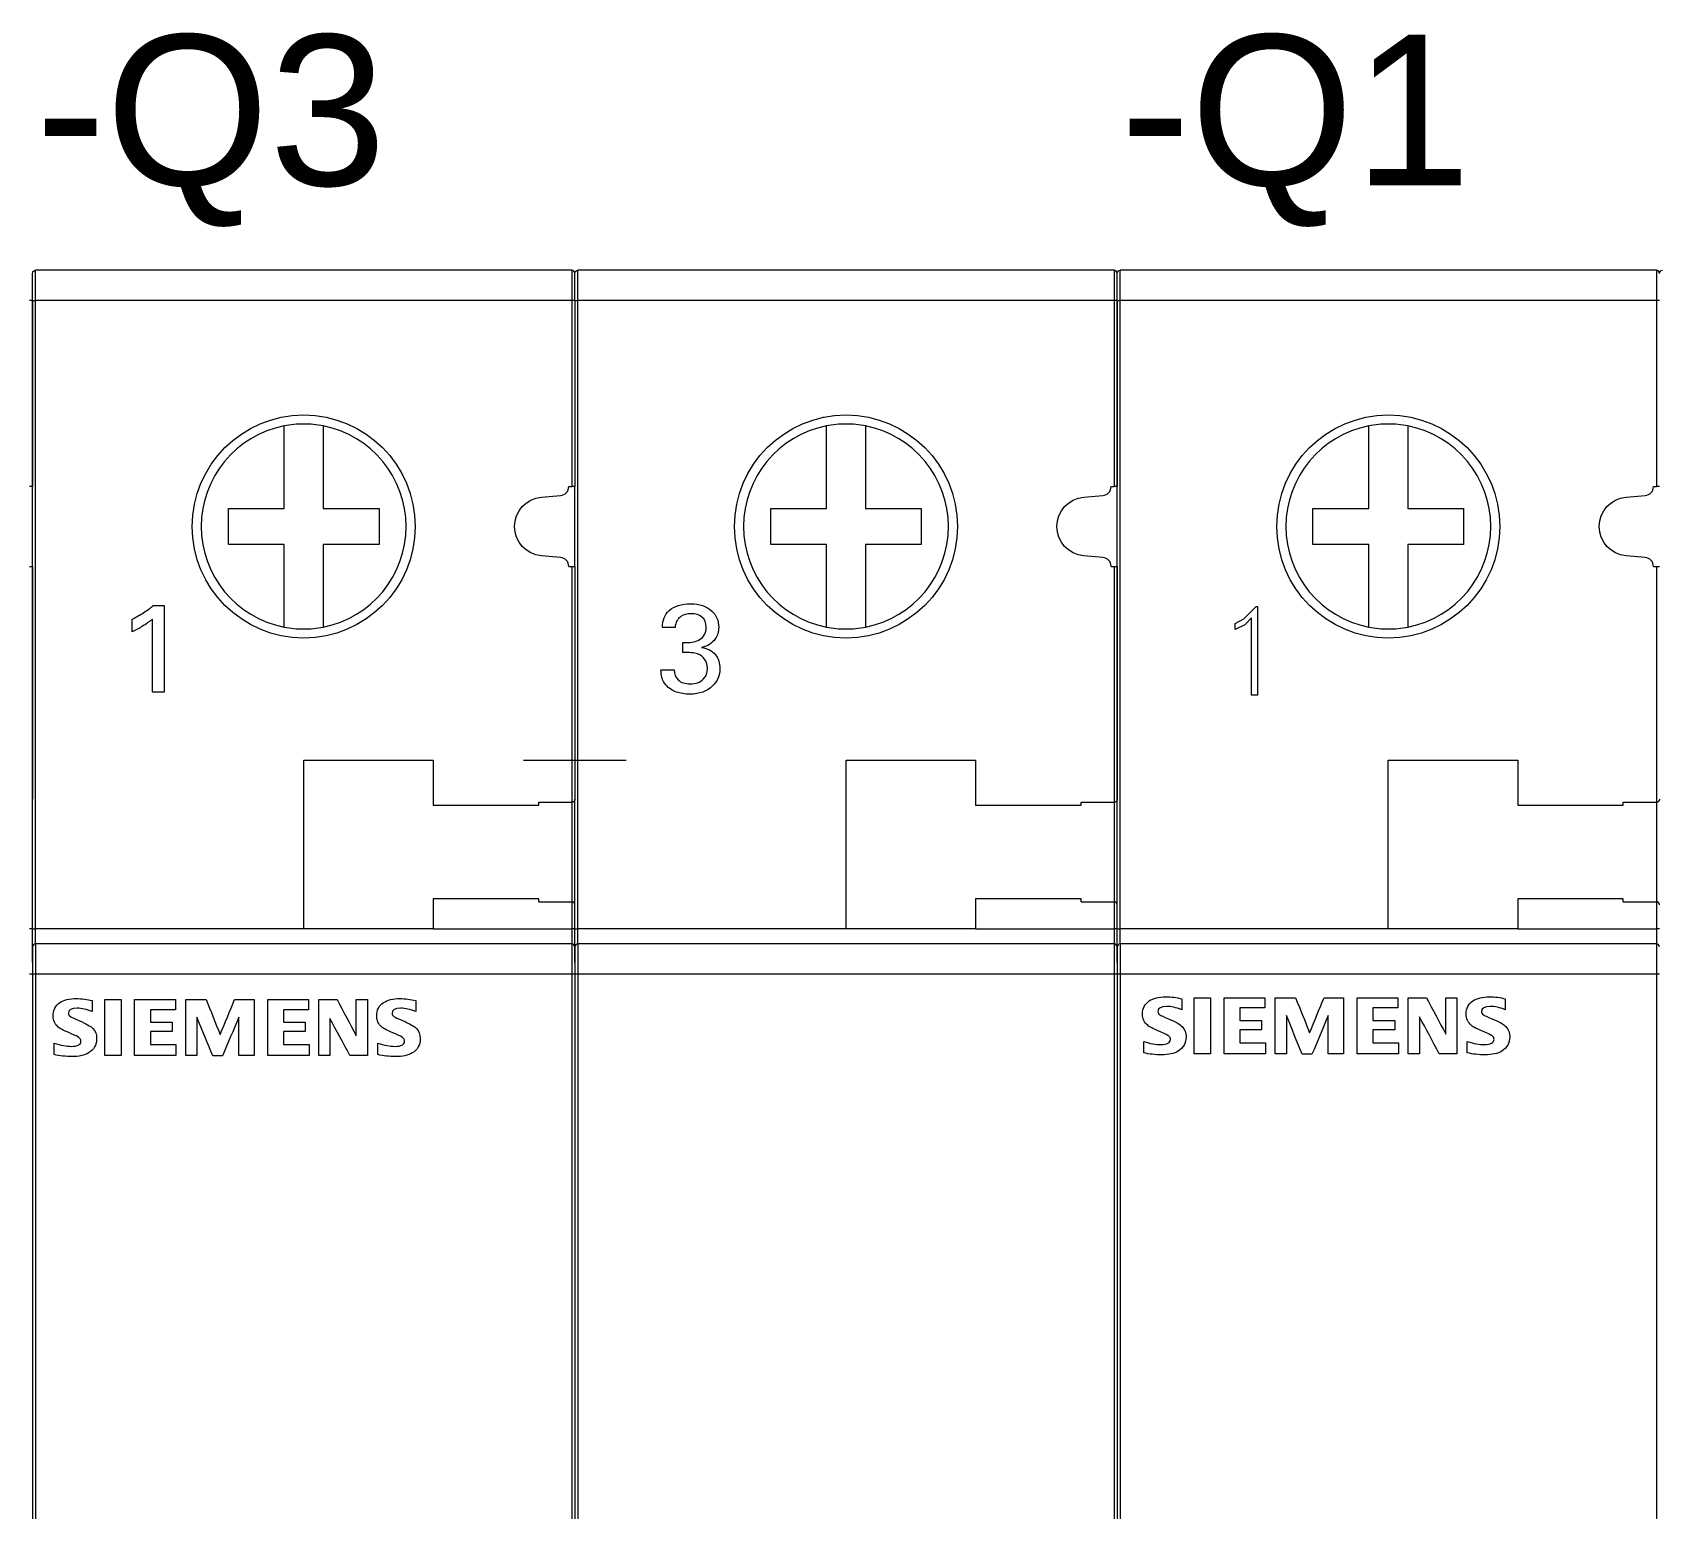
# Model space of a CAD drawing. Header units: millimetres. Extents: x -5035 to 14510, y -7775 to 12.
# Drawn here: x 1226.4 to 1280.4, y -2105.5 to -2056.6 of the extents above; entities that cross this region are included whole.
import ezdxf

# ---------------------------------------------------------------- set-up
doc = ezdxf.new("R2010")
doc.units = ezdxf.units.MM
doc.layers.add('eProC - L2', color=41, linetype='Continuous', lineweight=20)
doc.layers.add('Textos eProC', color=41, linetype='Continuous', lineweight=25)
doc.styles.get("Standard").update_dxf_attribs({"font": 'arial.ttf'})

msp = doc.modelspace()

# ---------------------------------------------------------------- linework, layer by layer
at = {"layer": 'eProC - L2'}
for p, q in [((1226.383, -2065.457), (1226.383, -2064.557)), ((1226.383, -2065.457), (1226.383, -2064.557)), ((1226.483, -2065.457), (1226.483, -2064.457)), ((1244.283, -2064.457), (1226.483, -2064.457)), ((1244.283, -2064.457), (1244.283, -2065.457)), ((1244.383, -2065.457), (1244.383, -2064.557)), ((1244.483, -2065.457), (1244.483, -2064.457)), ((1262.283, -2064.457), (1244.483, -2064.457)), ((1262.283, -2064.457), (1262.283, -2065.457)), ((1262.383, -2065.457), (1262.383, -2064.557)), ((1262.383, -2065.457), (1262.383, -2064.557)), ((1262.483, -2065.457), (1262.483, -2064.457)), ((1280.283, -2064.457), (1262.483, -2064.457)), ((1280.283, -2064.457), (1280.283, -2065.457)), ((1226.383, -2065.457), (1226.283, -2065.457)), ((1226.383, -2065.457), (1226.383, -2071.631)), ((1226.383, -2065.457), (1226.483, -2065.457)), ((1226.383, -2086.307), (1226.383, -2065.457)), ((1226.483, -2086.307), (1226.483, -2065.457)), ((1244.283, -2065.457), (1226.483, -2065.457)), ((1244.283, -2065.457), (1244.283, -2071.631)), ((1244.383, -2065.457), (1244.283, -2065.457)), ((1244.383, -2065.457), (1244.383, -2071.631)), ((1244.383, -2065.457), (1244.483, -2065.457)), ((1244.483, -2086.307), (1244.483, -2065.457)), ((1262.283, -2065.457), (1244.483, -2065.457)), ((1262.283, -2065.457), (1262.283, -2071.631)), ((1262.383, -2065.457), (1262.283, -2065.457)), ((1262.383, -2065.457), (1262.383, -2071.631)), ((1262.383, -2065.457), (1262.483, -2065.457)), ((1262.383, -2086.307), (1262.383, -2065.457)), ((1262.483, -2086.307), (1262.483, -2065.457)), ((1280.283, -2065.457), (1262.483, -2065.457)), ((1280.283, -2065.457), (1280.283, -2071.631)), ((1280.383, -2065.457), (1280.283, -2065.457)), ((1234.733, -2072.357), (1234.733, -2069.619)), ((1236.033, -2069.619), (1236.033, -2072.357)), ((1252.733, -2072.357), (1252.733, -2069.619)), ((1254.033, -2069.619), (1254.033, -2072.357)), ((1270.733, -2072.357), (1270.733, -2069.619)), ((1272.033, -2069.619), (1272.033, -2072.357)), ((1226.383, -2071.631), (1226.283, -2071.631)), ((1226.383, -2074.282), (1226.383, -2071.631)), ((1243.273, -2071.985), (1243.909, -2071.93)), ((1244.183, -2071.631), (1244.283, -2071.631)), ((1244.383, -2071.631), (1244.283, -2071.631)), ((1244.383, -2074.282), (1244.383, -2071.631)), ((1261.273, -2071.985), (1261.909, -2071.93)), ((1262.183, -2071.631), (1262.283, -2071.631)), ((1262.383, -2071.631), (1262.283, -2071.631)), ((1262.383, -2074.282), (1262.383, -2071.631)), ((1279.273, -2071.985), (1279.909, -2071.93)), ((1280.183, -2071.631), (1280.283, -2071.631)), ((1280.383, -2071.631), (1280.283, -2071.631)), ((1232.883, -2072.357), (1234.733, -2072.357)), ((1232.883, -2073.557), (1232.883, -2072.357)), ((1236.033, -2072.357), (1237.883, -2072.357)), ((1237.883, -2072.357), (1237.883, -2073.557)), ((1250.883, -2072.357), (1252.733, -2072.357)), ((1250.883, -2073.557), (1250.883, -2072.357)), ((1254.033, -2072.357), (1255.883, -2072.357)), ((1255.883, -2072.357), (1255.883, -2073.557)), ((1268.883, -2072.357), (1270.733, -2072.357)), ((1268.883, -2073.557), (1268.883, -2072.357)), ((1272.033, -2072.357), (1273.883, -2072.357)), ((1273.883, -2072.357), (1273.883, -2073.557)), ((1234.733, -2073.557), (1232.883, -2073.557)), ((1234.733, -2076.294), (1234.733, -2073.557)), ((1236.033, -2073.557), (1236.033, -2076.294)), ((1237.883, -2073.557), (1236.033, -2073.557)), ((1252.733, -2073.557), (1250.883, -2073.557)), ((1252.733, -2076.294), (1252.733, -2073.557)), ((1254.033, -2073.557), (1254.033, -2076.294)), ((1255.883, -2073.557), (1254.033, -2073.557)), ((1270.733, -2073.557), (1268.883, -2073.557)), ((1270.733, -2076.294), (1270.733, -2073.557)), ((1272.033, -2073.557), (1272.033, -2076.294)), ((1273.883, -2073.557), (1272.033, -2073.557)), ((1243.909, -2073.983), (1243.273, -2073.928)), ((1261.909, -2073.983), (1261.273, -2073.928)), ((1279.909, -2073.983), (1279.273, -2073.928)), ((1226.283, -2074.282), (1226.383, -2074.282)), ((1226.383, -2074.282), (1226.383, -2082.007)), ((1244.183, -2074.282), (1244.283, -2074.282)), ((1244.283, -2074.282), (1244.283, -2082.107)), ((1244.283, -2074.282), (1244.383, -2074.282)), ((1244.383, -2074.282), (1244.383, -2082.007)), ((1262.183, -2074.282), (1262.283, -2074.282)), ((1262.283, -2074.282), (1262.383, -2074.282)), ((1262.283, -2074.282), (1262.283, -2082.107)), ((1262.383, -2074.282), (1262.383, -2082.007)), ((1280.183, -2074.282), (1280.283, -2074.282)), ((1280.283, -2074.282), (1280.283, -2082.107)), ((1280.283, -2074.282), (1280.383, -2074.282)), ((1266.583, -2076.025), (1267, -2075.611)), ((1267, -2075.611), (1267.041, -2075.611)), ((1267.041, -2075.611), (1267.041, -2078.551)), ((1266.296, -2076.171), (1266.583, -2076.025)), ((1266.296, -2076.377), (1266.296, -2076.171)), ((1266.621, -2076.216), (1266.296, -2076.377)), ((1266.845, -2075.991), (1266.621, -2076.216)), ((1266.845, -2078.551), (1266.845, -2075.991)), ((1267.041, -2078.551), (1266.845, -2078.551)), ((1235.383, -2080.707), (1239.683, -2080.707)), ((1235.383, -2086.307), (1235.383, -2080.707)), ((1239.683, -2080.707), (1239.683, -2082.207)), ((1242.683, -2080.707), (1246.083, -2080.707)), ((1253.383, -2080.707), (1257.683, -2080.707)), ((1253.383, -2086.307), (1253.383, -2080.707)), ((1257.683, -2080.707), (1257.683, -2082.207)), ((1271.383, -2080.707), (1275.683, -2080.707)), ((1271.383, -2086.307), (1271.383, -2080.707)), ((1275.683, -2080.707), (1275.683, -2082.207)), ((1226.383, -2085.507), (1226.383, -2082.007)), ((1239.683, -2082.207), (1243.183, -2082.207)), ((1243.183, -2082.107), (1244.283, -2082.107)), ((1243.183, -2082.207), (1243.183, -2082.107)), ((1244.283, -2082.107), (1244.283, -2085.407)), ((1244.383, -2085.507), (1244.383, -2082.007)), ((1257.683, -2082.207), (1261.183, -2082.207)), ((1261.183, -2082.107), (1262.283, -2082.107)), ((1261.183, -2082.207), (1261.183, -2082.107)), ((1262.283, -2082.107), (1262.283, -2085.407)), ((1262.383, -2085.507), (1262.383, -2082.007)), ((1275.683, -2082.207), (1279.183, -2082.207)), ((1279.183, -2082.107), (1280.283, -2082.107)), ((1279.183, -2082.207), (1279.183, -2082.107)), ((1280.283, -2082.107), (1280.283, -2085.407)), ((1243.183, -2085.307), (1239.683, -2085.307)), ((1239.683, -2085.307), (1239.683, -2086.307)), ((1243.183, -2085.407), (1243.183, -2085.307)), ((1243.183, -2085.407), (1244.283, -2085.407)), ((1244.283, -2085.407), (1244.283, -2086.307)), ((1261.183, -2085.307), (1257.683, -2085.307)), ((1257.683, -2085.307), (1257.683, -2086.307)), ((1261.183, -2085.407), (1261.183, -2085.307)), ((1261.183, -2085.407), (1262.283, -2085.407)), ((1262.283, -2085.407), (1262.283, -2086.307)), ((1279.183, -2085.307), (1275.683, -2085.307)), ((1275.683, -2085.307), (1275.683, -2086.307)), ((1279.183, -2085.407), (1279.183, -2085.307)), ((1279.183, -2085.407), (1280.283, -2085.407)), ((1280.283, -2085.407), (1280.283, -2086.307)), ((1226.383, -2086.307), (1226.383, -2085.507)), ((1244.383, -2086.307), (1244.383, -2085.507)), ((1262.383, -2086.307), (1262.383, -2085.507)), ((1226.383, -2086.307), (1226.283, -2086.307)), ((1226.383, -2086.907), (1226.383, -2086.307)), ((1226.383, -2086.307), (1226.483, -2086.307)), ((1226.383, -2086.907), (1226.383, -2086.307)), ((1226.483, -2086.807), (1226.483, -2086.307)), ((1235.383, -2086.307), (1226.483, -2086.307)), ((1239.683, -2086.307), (1235.383, -2086.307)), ((1239.683, -2086.307), (1244.283, -2086.307)), ((1244.283, -2086.307), (1244.283, -2086.807)), ((1244.383, -2086.307), (1244.283, -2086.307)), ((1244.383, -2086.907), (1244.383, -2086.307)), ((1244.383, -2086.307), (1244.483, -2086.307)), ((1244.483, -2086.807), (1244.483, -2086.307)), ((1253.383, -2086.307), (1244.483, -2086.307)), ((1257.683, -2086.307), (1253.383, -2086.307)), ((1257.683, -2086.307), (1262.283, -2086.307)), ((1262.283, -2086.307), (1262.283, -2086.807)), ((1262.383, -2086.307), (1262.283, -2086.307)), ((1262.383, -2086.907), (1262.383, -2086.307)), ((1262.383, -2086.307), (1262.483, -2086.307)), ((1262.383, -2086.907), (1262.383, -2086.307)), ((1262.483, -2086.807), (1262.483, -2086.307)), ((1271.383, -2086.307), (1262.483, -2086.307)), ((1275.683, -2086.307), (1271.383, -2086.307)), ((1275.683, -2086.307), (1280.283, -2086.307)), ((1280.283, -2086.307), (1280.283, -2086.807)), ((1280.383, -2086.307), (1280.283, -2086.307)), ((1226.383, -2086.907), (1226.383, -2087.807)), ((1226.383, -2087.407), (1226.383, -2086.907)), ((1226.383, -2086.907), (1226.383, -2087.807)), ((1226.483, -2086.807), (1226.483, -2087.807)), ((1244.283, -2086.807), (1226.483, -2086.807)), ((1244.283, -2086.807), (1244.283, -2087.807)), ((1244.383, -2086.907), (1244.383, -2087.807)), ((1244.383, -2087.407), (1244.383, -2086.907)), ((1244.483, -2086.807), (1244.483, -2087.807)), ((1262.283, -2086.807), (1244.483, -2086.807)), ((1262.283, -2086.807), (1262.283, -2087.807)), ((1262.383, -2086.907), (1262.383, -2087.807)), ((1262.383, -2087.407), (1262.383, -2086.907)), ((1262.383, -2086.907), (1262.383, -2087.807)), ((1262.483, -2086.807), (1262.483, -2087.807)), ((1280.283, -2086.807), (1262.483, -2086.807)), ((1280.283, -2086.807), (1280.283, -2087.807)), ((1226.383, -2087.807), (1226.283, -2087.807)), ((1226.383, -2087.807), (1226.383, -2114.203)), ((1226.483, -2087.807), (1226.383, -2087.807)), ((1226.383, -2087.807), (1226.383, -2114.203)), ((1226.483, -2087.807), (1226.483, -2114.203)), ((1244.283, -2087.807), (1226.483, -2087.807)), ((1244.283, -2087.807), (1244.283, -2114.203)), ((1244.383, -2087.807), (1244.283, -2087.807)), ((1244.383, -2087.807), (1244.383, -2114.203)), ((1244.483, -2087.807), (1244.383, -2087.807)), ((1262.283, -2087.807), (1244.483, -2087.807)), ((1244.483, -2087.807), (1244.483, -2114.203)), ((1262.383, -2087.807), (1262.283, -2087.807)), ((1262.283, -2087.807), (1262.283, -2114.203)), ((1262.383, -2087.807), (1262.383, -2114.203)), ((1262.483, -2087.807), (1262.383, -2087.807)), ((1262.383, -2087.807), (1262.383, -2114.203)), ((1262.483, -2087.807), (1262.483, -2114.203)), ((1280.283, -2087.807), (1262.483, -2087.807)), ((1280.283, -2087.807), (1280.283, -2114.203)), ((1280.383, -2087.807), (1280.283, -2087.807))]:
    msp.add_line(p, q, dxfattribs=at)
at = {"layer": 'eProC - L2', "extrusion": (0, 0, -1)}
for centre, radius, start, end in [((-1226.483, -2064.557), 0.1, 360, 90), ((-1244.483, -2064.557), 0.1, 360, 90), ((-1262.483, -2064.557), 0.1, 360, 90), ((-1280.483, -2064.557), 0.1, 360, 90), ((-1235.383, -2072.957), 3.7, 270, 90), ((-1235.383, -2072.957), 3.7, 90, 270), ((-1253.383, -2072.957), 3.7, 270, 90), ((-1253.383, -2072.957), 3.7, 90, 270), ((-1271.383, -2072.957), 3.7, 270, 90), ((-1271.383, -2072.957), 3.7, 90, 270), ((-1243.358, -2072.957), 0.975, 275, 85), ((-1261.358, -2072.957), 0.975, 275, 85), ((-1279.358, -2072.957), 0.975, 275, 85)]:
    msp.add_arc(centre, radius, start, end, dxfattribs=at)
at = {"layer": 'eProC - L2'}
for centre, radius, start, end in [((1244.283, -2064.557), 0.1, 360, 90), ((1262.283, -2064.557), 0.1, 360, 90), ((1280.283, -2064.557), 0.1, 360, 90), ((1235.383, -2072.957), 3.4, 101.0215, 258.9785), ((1235.383, -2072.957), 3.4, 90, 101.0215), ((1235.383, -2072.957), 3.4, 78.9785, 90), ((1235.383, -2072.957), 3.4, 281.0215, 78.9785), ((1253.383, -2072.957), 3.4, 101.0215, 258.9785), ((1253.383, -2072.957), 3.4, 90, 101.0215), ((1253.383, -2072.957), 3.4, 78.9785, 90), ((1253.383, -2072.957), 3.4, 281.0215, 78.9785), ((1271.383, -2072.957), 3.4, 101.0215, 258.9785), ((1271.383, -2072.957), 3.4, 90, 101.0215), ((1271.383, -2072.957), 3.4, 78.9785, 90), ((1271.383, -2072.957), 3.4, 281.0215, 78.9785), ((1243.883, -2071.631), 0.3, 275, 0), ((1261.883, -2071.631), 0.3, 275, 0), ((1279.883, -2071.631), 0.3, 275, 0), ((1243.883, -2074.282), 0.3, 0, 85), ((1261.883, -2074.282), 0.3, 0, 85), ((1279.883, -2074.282), 0.3, 0, 85), ((1235.383, -2072.957), 3.4, 258.9785, 270), ((1235.383, -2072.957), 3.4, 270, 281.0215), ((1253.383, -2072.957), 3.4, 258.9785, 270), ((1253.383, -2072.957), 3.4, 270, 281.0215), ((1271.383, -2072.957), 3.4, 258.9785, 270), ((1271.383, -2072.957), 3.4, 270, 281.0215), ((1226.483, -2086.907), 0.1, 90, 180), ((1244.283, -2086.907), 0.1, 0, 90), ((1244.483, -2086.907), 0.1, 90, 180), ((1262.283, -2086.907), 0.1, 0, 90), ((1262.483, -2086.907), 0.1, 90, 180), ((1280.283, -2086.907), 0.1, 0, 90)]:
    msp.add_arc(centre, radius, start, end, dxfattribs=at)
for points, knots in [([(1229.691, -2076.034), (1229.824, -2075.965), (1229.953, -2075.89), (1230.202, -2075.729), (1230.306, -2075.654), (1230.389, -2075.581)], [0, 0, 0, 0, 0.501776, 0.501776, 1, 1, 1, 1]), ([(1247.288, -2076.304), (1247.288, -2076.064), (1247.364, -2075.877), (1247.688, -2075.593), (1247.923, -2075.519), (1248.515, -2075.519), (1248.75, -2075.598), (1249.079, -2075.9), (1249.158, -2076.08), (1249.158, -2076.443), (1249.119, -2076.573), (1249.042, -2076.687)], [0, 0, 0, 0, 0.200556, 0.200556, 0.426813, 0.426813, 0.652489, 0.652489, 0.859393, 0.859393, 1, 1, 1, 1]), ([(1230.36, -2076.034), (1230.274, -2076.106), (1230.166, -2076.182), (1229.923, -2076.333), (1229.808, -2076.395), (1229.691, -2076.449)], [0, 0, 0, 0, 0.53539, 0.53539, 1, 1, 1, 1]), ([(1247.97, -2076.803), (1247.99, -2076.806), (1248.008, -2076.807), (1248.044, -2076.807), (1248.064, -2076.807), (1248.263, -2076.807), (1248.407, -2076.775), (1248.668, -2076.625), (1248.743, -2076.49), (1248.743, -2076.149), (1248.696, -2076.035), (1248.51, -2075.888), (1248.387, -2075.851), (1248.101, -2075.851), (1247.992, -2075.882), (1247.79, -2076.021), (1247.725, -2076.141), (1247.708, -2076.304)], [0, 0, 0, 0, 0.018503, 0.018503, 0.036236, 0.036236, 0.178706, 0.178706, 0.370379, 0.370379, 0.530631, 0.530631, 0.691523, 0.691523, 0.826388, 0.826388, 1, 1, 1, 1]), ([(1248.585, -2076.974), (1248.789, -2077.001), (1248.943, -2077.079), (1249.148, -2077.337), (1249.199, -2077.491), (1249.199, -2077.893), (1249.118, -2078.084), (1248.768, -2078.427), (1248.518, -2078.519), (1248.036, -2078.519), (1247.886, -2078.495), (1247.617, -2078.401), (1247.504, -2078.325), (1247.413, -2078.22)], [0, 0, 0, 0, 0.164245, 0.164245, 0.328491, 0.328491, 0.530159, 0.530159, 0.759282, 0.759282, 0.879641, 0.879641, 1, 1, 1, 1]), ([(1247.683, -2077.709), (1247.683, -2077.85), (1247.728, -2077.964), (1247.908, -2078.136), (1248.039, -2078.178), (1248.399, -2078.178), (1248.544, -2078.126), (1248.739, -2077.927), (1248.784, -2077.808), (1248.784, -2077.526), (1248.741, -2077.41), (1248.655, -2077.318)], [0, 0, 0, 0, 0.196643, 0.196643, 0.394157, 0.394157, 0.611861, 0.611861, 0.806454, 0.806454, 1, 1, 1, 1]), ([(1248.368, -2077.16), (1248.291, -2077.146), (1248.208, -2077.14), (1248.07, -2077.14), (1248.02, -2077.14), (1247.97, -2077.14)], [0, 0, 0, 0, 0.638532, 0.638532, 1, 1, 1, 1]), ([(1227.943, -2089.928), (1227.907, -2089.894), (1227.822, -2089.85), (1227.456, -2089.701), (1227.305, -2089.624), (1227.121, -2089.47), (1227.065, -2089.345), (1227.065, -2089), (1227.139, -2088.854), (1227.423, -2088.664), (1227.604, -2088.619), (1228.017, -2088.619), (1228.194, -2088.642), (1228.365, -2088.688)], [0, 0, 0, 0, 0.068404, 0.068404, 0.185944, 0.185944, 0.377732, 0.377732, 0.616087, 0.616087, 0.829524, 0.829524, 1, 1, 1, 1]), ([(1238.683, -2089.928), (1238.646, -2089.894), (1238.562, -2089.85), (1238.196, -2089.698), (1238.044, -2089.624), (1237.863, -2089.469), (1237.805, -2089.345), (1237.805, -2089), (1237.88, -2088.854), (1238.164, -2088.664), (1238.346, -2088.619), (1238.758, -2088.619), (1238.935, -2088.642), (1239.105, -2088.688)], [0, 0, 0, 0, 0.0657, 0.0657, 0.181232, 0.181232, 0.373583, 0.373583, 0.612639, 0.612639, 0.827788, 0.827788, 1, 1, 1, 1]), ([(1264.104, -2089.869), (1264.068, -2089.836), (1263.983, -2089.792), (1263.617, -2089.642), (1263.466, -2089.566), (1263.282, -2089.412), (1263.226, -2089.287), (1263.226, -2088.941), (1263.301, -2088.796), (1263.584, -2088.605), (1263.766, -2088.56), (1264.178, -2088.56), (1264.355, -2088.583), (1264.526, -2088.629)], [0, 0, 0, 0, 0.068404, 0.068404, 0.185944, 0.185944, 0.377732, 0.377732, 0.616087, 0.616087, 0.829524, 0.829524, 1, 1, 1, 1]), ([(1274.844, -2089.869), (1274.808, -2089.836), (1274.723, -2089.792), (1274.357, -2089.64), (1274.205, -2089.565), (1274.024, -2089.411), (1273.967, -2089.287), (1273.967, -2088.941), (1274.041, -2088.796), (1274.325, -2088.605), (1274.507, -2088.56), (1274.919, -2088.56), (1275.096, -2088.583), (1275.267, -2088.629)], [0, 0, 0, 0, 0.0657, 0.0657, 0.181232, 0.181232, 0.373583, 0.373583, 0.612639, 0.612639, 0.827788, 0.827788, 1, 1, 1, 1]), ([(1228.365, -2089.047), (1228.177, -2088.975), (1228.01, -2088.94), (1227.671, -2088.94), (1227.573, -2088.995), (1227.573, -2089.15), (1227.595, -2089.185), (1227.673, -2089.236), (1227.768, -2089.281), (1228.156, -2089.447), (1228.309, -2089.535), (1228.468, -2089.694), (1228.51, -2089.806), (1228.51, -2090.16), (1228.422, -2090.319), (1228.107, -2090.503), (1227.924, -2090.545), (1227.482, -2090.545), (1227.284, -2090.522), (1227.103, -2090.477)], [0, 0, 0, 0, 0.132138, 0.132138, 0.309517, 0.309517, 0.37937, 0.37937, 0.436555, 0.436555, 0.523112, 0.523112, 0.622279, 0.622279, 0.773641, 0.773641, 0.890975, 0.890975, 1, 1, 1, 1]), ([(1239.105, -2089.047), (1238.92, -2088.975), (1238.753, -2088.94), (1238.411, -2088.94), (1238.314, -2088.995), (1238.314, -2089.15), (1238.335, -2089.186), (1238.413, -2089.237), (1238.508, -2089.281), (1238.896, -2089.447), (1239.049, -2089.535), (1239.209, -2089.694), (1239.251, -2089.806), (1239.251, -2090.16), (1239.162, -2090.319), (1238.848, -2090.504), (1238.665, -2090.545), (1238.223, -2090.545), (1238.025, -2090.522), (1237.843, -2090.477)], [0, 0, 0, 0, 0.128574, 0.128574, 0.298859, 0.298859, 0.366671, 0.366671, 0.424825, 0.424825, 0.512848, 0.512848, 0.613697, 0.613697, 0.767623, 0.767623, 0.888076, 0.888076, 1, 1, 1, 1]), ([(1264.526, -2088.989), (1264.338, -2088.917), (1264.172, -2088.881), (1263.832, -2088.881), (1263.735, -2088.937), (1263.735, -2089.091), (1263.756, -2089.127), (1263.834, -2089.178), (1263.929, -2089.222), (1264.317, -2089.389), (1264.47, -2089.476), (1264.629, -2089.636), (1264.671, -2089.748), (1264.671, -2090.101), (1264.583, -2090.261), (1264.268, -2090.445), (1264.085, -2090.486), (1263.643, -2090.486), (1263.446, -2090.464), (1263.264, -2090.419)], [0, 0, 0, 0, 0.132138, 0.132138, 0.309517, 0.309517, 0.37937, 0.37937, 0.436555, 0.436555, 0.523112, 0.523112, 0.622279, 0.622279, 0.773641, 0.773641, 0.890975, 0.890975, 1, 1, 1, 1]), ([(1275.267, -2088.989), (1275.081, -2088.917), (1274.914, -2088.881), (1274.573, -2088.881), (1274.475, -2088.937), (1274.475, -2089.092), (1274.496, -2089.128), (1274.574, -2089.178), (1274.669, -2089.222), (1275.057, -2089.389), (1275.211, -2089.476), (1275.37, -2089.636), (1275.412, -2089.748), (1275.412, -2090.101), (1275.324, -2090.261), (1275.009, -2090.446), (1274.826, -2090.486), (1274.384, -2090.486), (1274.186, -2090.464), (1274.004, -2090.419)], [0, 0, 0, 0, 0.128574, 0.128574, 0.298859, 0.298859, 0.366671, 0.366671, 0.424825, 0.424825, 0.512848, 0.512848, 0.613697, 0.613697, 0.767623, 0.767623, 0.888076, 0.888076, 1, 1, 1, 1]), ([(1227.103, -2090.102), (1227.318, -2090.171), (1227.506, -2090.205), (1227.882, -2090.205), (1227.99, -2090.148), (1227.99, -2089.99), (1227.974, -2089.956), (1227.943, -2089.928)], [0, 0, 0, 0, 0.350456, 0.350456, 0.827465, 0.827465, 1, 1, 1, 1]), ([(1237.843, -2090.102), (1238.06, -2090.171), (1238.247, -2090.205), (1238.622, -2090.205), (1238.73, -2090.148), (1238.73, -2089.99), (1238.715, -2089.956), (1238.683, -2089.928)], [0, 0, 0, 0, 0.349047, 0.349047, 0.827091, 0.827091, 1, 1, 1, 1]), ([(1263.264, -2090.043), (1263.479, -2090.112), (1263.667, -2090.147), (1264.043, -2090.147), (1264.151, -2090.089), (1264.151, -2089.932), (1264.135, -2089.897), (1264.104, -2089.869)], [0, 0, 0, 0, 0.350456, 0.350456, 0.827465, 0.827465, 1, 1, 1, 1]), ([(1274.004, -2090.043), (1274.221, -2090.112), (1274.408, -2090.147), (1274.783, -2090.147), (1274.892, -2090.089), (1274.892, -2089.932), (1274.876, -2089.897), (1274.844, -2089.869)], [0, 0, 0, 0, 0.349047, 0.349047, 0.827091, 0.827091, 1, 1, 1, 1])]:
    msp.add_open_spline(points, degree=3, knots=knots, dxfattribs=at)
for points in [[(1230.389, -2075.581), (1230.509, -2075.581), (1230.63, -2075.581), (1230.75, -2075.581)], [(1230.75, -2075.581), (1230.75, -2076.54), (1230.75, -2077.498), (1230.75, -2078.457)], [(1229.691, -2076.449), (1229.691, -2076.311), (1229.691, -2076.172), (1229.691, -2076.034)], [(1230.36, -2078.457), (1230.36, -2077.649), (1230.36, -2076.842), (1230.36, -2076.034)], [(1247.708, -2076.304), (1247.568, -2076.304), (1247.428, -2076.304), (1247.288, -2076.304)], [(1247.97, -2077.14), (1247.97, -2077.027), (1247.97, -2076.915), (1247.97, -2076.803)], [(1249.042, -2076.687), (1248.942, -2076.831), (1248.79, -2076.926), (1248.585, -2076.974)], [(1248.655, -2077.318), (1248.581, -2077.238), (1248.485, -2077.185), (1248.368, -2077.16)], [(1247.242, -2077.709), (1247.389, -2077.709), (1247.536, -2077.709), (1247.683, -2077.709)], [(1247.274, -2077.97), (1247.253, -2077.884), (1247.242, -2077.798), (1247.242, -2077.709)], [(1230.75, -2078.457), (1230.62, -2078.457), (1230.49, -2078.457), (1230.36, -2078.457)], [(1247.413, -2078.22), (1247.341, -2078.139), (1247.294, -2078.056), (1247.274, -2077.97)], [(1244.383, -2082.007), (1244.383, -2082.01), (1244.382, -2082.016), (1244.381, -2082.027), (1244.378, -2082.037), (1244.375, -2082.047), (1244.37, -2082.057), (1244.363, -2082.066), (1244.356, -2082.075), (1244.347, -2082.083), (1244.337, -2082.091), (1244.326, -2082.097), (1244.313, -2082.102), (1244.299, -2082.106), (1244.288, -2082.107), (1244.283, -2082.107)], [(1262.383, -2082.007), (1262.383, -2082.01), (1262.382, -2082.016), (1262.381, -2082.027), (1262.378, -2082.037), (1262.375, -2082.047), (1262.37, -2082.057), (1262.363, -2082.066), (1262.356, -2082.075), (1262.347, -2082.083), (1262.337, -2082.091), (1262.326, -2082.097), (1262.313, -2082.102), (1262.299, -2082.106), (1262.288, -2082.107), (1262.283, -2082.107)], [(1280.383, -2082.007), (1280.383, -2082.01), (1280.382, -2082.016), (1280.381, -2082.027), (1280.378, -2082.037), (1280.375, -2082.047), (1280.37, -2082.057), (1280.363, -2082.066), (1280.356, -2082.075), (1280.347, -2082.083), (1280.337, -2082.091), (1280.326, -2082.097), (1280.313, -2082.102), (1280.299, -2082.106), (1280.288, -2082.107), (1280.283, -2082.107)], [(1244.383, -2085.507), (1244.383, -2085.503), (1244.382, -2085.497), (1244.381, -2085.486), (1244.378, -2085.476), (1244.375, -2085.466), (1244.37, -2085.456), (1244.363, -2085.447), (1244.356, -2085.438), (1244.347, -2085.43), (1244.337, -2085.422), (1244.326, -2085.416), (1244.313, -2085.411), (1244.299, -2085.407), (1244.288, -2085.407), (1244.283, -2085.407)], [(1262.383, -2085.507), (1262.383, -2085.503), (1262.382, -2085.497), (1262.381, -2085.486), (1262.378, -2085.476), (1262.375, -2085.466), (1262.37, -2085.456), (1262.363, -2085.447), (1262.356, -2085.438), (1262.347, -2085.43), (1262.337, -2085.422), (1262.326, -2085.416), (1262.313, -2085.411), (1262.299, -2085.407), (1262.288, -2085.407), (1262.283, -2085.407)], [(1280.383, -2085.507), (1280.383, -2085.503), (1280.382, -2085.497), (1280.381, -2085.486), (1280.378, -2085.476), (1280.375, -2085.466), (1280.37, -2085.456), (1280.363, -2085.447), (1280.356, -2085.438), (1280.347, -2085.43), (1280.337, -2085.422), (1280.326, -2085.416), (1280.313, -2085.411), (1280.299, -2085.407), (1280.288, -2085.407), (1280.283, -2085.407)], [(1228.365, -2088.688), (1228.365, -2088.808), (1228.365, -2088.927), (1228.365, -2089.047)], [(1228.782, -2090.507), (1228.782, -2089.888), (1228.782, -2089.269), (1228.782, -2088.65)], [(1228.782, -2088.65), (1228.961, -2088.65), (1229.141, -2088.65), (1229.32, -2088.65)], [(1229.32, -2088.65), (1229.32, -2089.269), (1229.32, -2089.888), (1229.32, -2090.507)], [(1229.772, -2088.65), (1230.223, -2088.65), (1230.673, -2088.65), (1231.124, -2088.65)], [(1229.772, -2090.507), (1229.772, -2089.888), (1229.772, -2089.269), (1229.772, -2088.65)], [(1231.124, -2088.65), (1231.124, -2088.763), (1231.124, -2088.876), (1231.124, -2088.99)], [(1231.466, -2088.65), (1231.692, -2088.65), (1231.918, -2088.65), (1232.144, -2088.65)], [(1231.466, -2090.507), (1231.466, -2089.888), (1231.466, -2089.269), (1231.466, -2088.65)], [(1232.144, -2088.65), (1232.299, -2089.038), (1232.454, -2089.427), (1232.609, -2089.815)], [(1232.609, -2089.815), (1232.769, -2089.427), (1232.93, -2089.038), (1233.091, -2088.65)], [(1233.091, -2088.65), (1233.306, -2088.65), (1233.522, -2088.65), (1233.737, -2088.65)], [(1233.737, -2088.65), (1233.737, -2089.269), (1233.737, -2089.888), (1233.737, -2090.507)], [(1234.192, -2088.65), (1234.642, -2088.65), (1235.092, -2088.65), (1235.542, -2088.65)], [(1234.192, -2090.507), (1234.192, -2089.888), (1234.192, -2089.269), (1234.192, -2088.65)], [(1235.542, -2088.65), (1235.542, -2088.763), (1235.542, -2088.876), (1235.542, -2088.99)], [(1235.882, -2088.65), (1236.084, -2088.65), (1236.287, -2088.65), (1236.49, -2088.65)], [(1235.882, -2090.507), (1235.882, -2089.888), (1235.882, -2089.269), (1235.882, -2088.65)], [(1236.49, -2088.65), (1236.703, -2089.052), (1236.916, -2089.455), (1237.129, -2089.857)], [(1237.129, -2088.65), (1237.253, -2088.65), (1237.377, -2088.65), (1237.501, -2088.65)], [(1237.129, -2089.857), (1237.129, -2089.455), (1237.129, -2089.052), (1237.129, -2088.65)], [(1237.501, -2088.65), (1237.501, -2089.269), (1237.501, -2089.888), (1237.501, -2090.507)], [(1239.105, -2088.688), (1239.105, -2088.808), (1239.105, -2088.927), (1239.105, -2089.047)], [(1264.526, -2088.629), (1264.526, -2088.749), (1264.526, -2088.869), (1264.526, -2088.989)], [(1264.943, -2090.448), (1264.943, -2089.829), (1264.943, -2089.211), (1264.943, -2088.592)], [(1264.943, -2088.592), (1265.122, -2088.592), (1265.302, -2088.592), (1265.481, -2088.592)], [(1265.481, -2088.592), (1265.481, -2089.211), (1265.481, -2089.829), (1265.481, -2090.448)], [(1265.934, -2088.592), (1266.384, -2088.592), (1266.834, -2088.592), (1267.285, -2088.592)], [(1265.934, -2090.448), (1265.934, -2089.829), (1265.934, -2089.211), (1265.934, -2088.592)], [(1267.285, -2088.592), (1267.285, -2088.705), (1267.285, -2088.818), (1267.285, -2088.931)], [(1267.627, -2088.592), (1267.853, -2088.592), (1268.079, -2088.592), (1268.305, -2088.592)], [(1267.627, -2090.448), (1267.627, -2089.829), (1267.627, -2089.211), (1267.627, -2088.592)], [(1268.305, -2088.592), (1268.46, -2088.98), (1268.615, -2089.368), (1268.77, -2089.756)], [(1268.77, -2089.756), (1268.93, -2089.368), (1269.091, -2088.98), (1269.252, -2088.592)], [(1269.252, -2088.592), (1269.467, -2088.592), (1269.683, -2088.592), (1269.898, -2088.592)], [(1269.898, -2088.592), (1269.898, -2089.211), (1269.898, -2089.829), (1269.898, -2090.448)], [(1270.353, -2088.592), (1270.803, -2088.592), (1271.253, -2088.592), (1271.703, -2088.592)], [(1270.353, -2090.448), (1270.353, -2089.829), (1270.353, -2089.211), (1270.353, -2088.592)], [(1271.703, -2088.592), (1271.703, -2088.705), (1271.703, -2088.818), (1271.703, -2088.931)], [(1272.043, -2088.592), (1272.245, -2088.592), (1272.448, -2088.592), (1272.651, -2088.592)], [(1272.043, -2090.448), (1272.043, -2089.829), (1272.043, -2089.211), (1272.043, -2088.592)], [(1272.651, -2088.592), (1272.864, -2088.994), (1273.077, -2089.396), (1273.29, -2089.798)], [(1273.29, -2088.592), (1273.414, -2088.592), (1273.538, -2088.592), (1273.662, -2088.592)], [(1273.29, -2089.798), (1273.29, -2089.396), (1273.29, -2088.994), (1273.29, -2088.592)], [(1273.662, -2088.592), (1273.662, -2089.211), (1273.662, -2089.829), (1273.662, -2090.448)], [(1275.267, -2088.629), (1275.267, -2088.749), (1275.267, -2088.869), (1275.267, -2088.989)], [(1230.293, -2088.99), (1230.293, -2089.128), (1230.293, -2089.267), (1230.293, -2089.406)], [(1231.124, -2088.99), (1230.847, -2088.99), (1230.57, -2088.99), (1230.293, -2088.99)], [(1231.839, -2089.238), (1231.839, -2089.661), (1231.839, -2090.084), (1231.839, -2090.507)], [(1232.365, -2090.525), (1232.19, -2090.096), (1232.014, -2089.667), (1231.839, -2089.238)], [(1233.228, -2089.238), (1233.048, -2089.667), (1232.869, -2090.096), (1232.689, -2090.525)], [(1233.228, -2090.507), (1233.228, -2090.084), (1233.228, -2089.661), (1233.228, -2089.238)], [(1234.711, -2088.99), (1234.711, -2089.128), (1234.711, -2089.267), (1234.711, -2089.406)], [(1235.542, -2088.99), (1235.265, -2088.99), (1234.988, -2088.99), (1234.711, -2088.99)], [(1266.454, -2088.931), (1266.454, -2089.07), (1266.454, -2089.209), (1266.454, -2089.347)], [(1267.285, -2088.931), (1267.008, -2088.931), (1266.731, -2088.931), (1266.454, -2088.931)], [(1268, -2089.18), (1268, -2089.603), (1268, -2090.026), (1268, -2090.448)], [(1268.526, -2090.467), (1268.351, -2090.038), (1268.176, -2089.609), (1268, -2089.18)], [(1269.389, -2089.18), (1269.21, -2089.609), (1269.03, -2090.038), (1268.85, -2090.467)], [(1269.389, -2090.448), (1269.389, -2090.026), (1269.389, -2089.603), (1269.389, -2089.18)], [(1270.872, -2088.931), (1270.872, -2089.07), (1270.872, -2089.209), (1270.872, -2089.347)], [(1271.703, -2088.931), (1271.426, -2088.931), (1271.149, -2088.931), (1270.872, -2088.931)], [(1272.415, -2089.223), (1272.415, -2089.632), (1272.415, -2090.04), (1272.415, -2090.448)], [(1273.075, -2090.448), (1272.855, -2090.04), (1272.635, -2089.632), (1272.415, -2089.223)], [(1230.293, -2089.406), (1230.534, -2089.406), (1230.775, -2089.406), (1231.017, -2089.406)], [(1230.293, -2089.713), (1230.293, -2089.858), (1230.293, -2090.004), (1230.293, -2090.149)], [(1231.017, -2089.713), (1230.775, -2089.713), (1230.534, -2089.713), (1230.293, -2089.713)], [(1231.017, -2089.406), (1231.017, -2089.508), (1231.017, -2089.61), (1231.017, -2089.713)], [(1234.711, -2089.406), (1234.952, -2089.406), (1235.193, -2089.406), (1235.434, -2089.406)], [(1235.434, -2089.713), (1235.193, -2089.713), (1234.952, -2089.713), (1234.711, -2089.713)], [(1234.711, -2089.713), (1234.711, -2089.858), (1234.711, -2090.004), (1234.711, -2090.149)], [(1235.434, -2089.406), (1235.434, -2089.508), (1235.434, -2089.61), (1235.434, -2089.713)], [(1236.254, -2089.282), (1236.254, -2089.69), (1236.254, -2090.099), (1236.254, -2090.507)], [(1236.914, -2090.507), (1236.694, -2090.099), (1236.474, -2089.69), (1236.254, -2089.282)], [(1266.454, -2089.347), (1266.695, -2089.347), (1266.936, -2089.347), (1267.178, -2089.347)], [(1266.454, -2089.654), (1266.454, -2089.8), (1266.454, -2089.945), (1266.454, -2090.091)], [(1267.178, -2089.654), (1266.936, -2089.654), (1266.695, -2089.654), (1266.454, -2089.654)], [(1267.178, -2089.347), (1267.178, -2089.45), (1267.178, -2089.552), (1267.178, -2089.654)], [(1270.872, -2089.347), (1271.113, -2089.347), (1271.354, -2089.347), (1271.595, -2089.347)], [(1271.595, -2089.654), (1271.354, -2089.654), (1271.113, -2089.654), (1270.872, -2089.654)], [(1270.872, -2089.654), (1270.872, -2089.8), (1270.872, -2089.945), (1270.872, -2090.091)], [(1271.595, -2089.347), (1271.595, -2089.45), (1271.595, -2089.552), (1271.595, -2089.654)], [(1227.103, -2090.477), (1227.103, -2090.352), (1227.103, -2090.227), (1227.103, -2090.102)], [(1230.293, -2090.149), (1230.576, -2090.149), (1230.859, -2090.149), (1231.142, -2090.149)], [(1231.142, -2090.149), (1231.142, -2090.268), (1231.142, -2090.388), (1231.142, -2090.507)], [(1234.711, -2090.149), (1234.994, -2090.149), (1235.278, -2090.149), (1235.562, -2090.149)], [(1235.562, -2090.149), (1235.562, -2090.268), (1235.562, -2090.388), (1235.562, -2090.507)], [(1237.843, -2090.477), (1237.843, -2090.352), (1237.843, -2090.227), (1237.843, -2090.102)], [(1263.264, -2090.419), (1263.264, -2090.293), (1263.264, -2090.168), (1263.264, -2090.043)], [(1266.454, -2090.091), (1266.737, -2090.091), (1267.02, -2090.091), (1267.303, -2090.091)], [(1267.303, -2090.091), (1267.303, -2090.21), (1267.303, -2090.329), (1267.303, -2090.448)], [(1270.872, -2090.091), (1271.156, -2090.091), (1271.439, -2090.091), (1271.723, -2090.091)], [(1271.723, -2090.091), (1271.723, -2090.21), (1271.723, -2090.329), (1271.723, -2090.448)], [(1274.004, -2090.419), (1274.004, -2090.293), (1274.004, -2090.168), (1274.004, -2090.043)], [(1229.32, -2090.507), (1229.141, -2090.507), (1228.961, -2090.507), (1228.782, -2090.507)], [(1231.142, -2090.507), (1230.685, -2090.507), (1230.229, -2090.507), (1229.772, -2090.507)], [(1231.839, -2090.507), (1231.715, -2090.507), (1231.59, -2090.507), (1231.466, -2090.507)], [(1232.689, -2090.525), (1232.581, -2090.525), (1232.473, -2090.525), (1232.365, -2090.525)], [(1233.737, -2090.507), (1233.568, -2090.507), (1233.398, -2090.507), (1233.228, -2090.507)], [(1235.562, -2090.507), (1235.105, -2090.507), (1234.648, -2090.507), (1234.192, -2090.507)], [(1236.254, -2090.507), (1236.13, -2090.507), (1236.006, -2090.507), (1235.882, -2090.507)], [(1237.501, -2090.507), (1237.306, -2090.507), (1237.11, -2090.507), (1236.914, -2090.507)], [(1265.481, -2090.448), (1265.302, -2090.448), (1265.122, -2090.448), (1264.943, -2090.448)], [(1267.303, -2090.448), (1266.847, -2090.448), (1266.39, -2090.448), (1265.934, -2090.448)], [(1268, -2090.448), (1267.876, -2090.448), (1267.751, -2090.448), (1267.627, -2090.448)], [(1268.85, -2090.467), (1268.742, -2090.467), (1268.634, -2090.467), (1268.526, -2090.467)], [(1269.898, -2090.448), (1269.729, -2090.448), (1269.559, -2090.448), (1269.389, -2090.448)], [(1271.723, -2090.448), (1271.266, -2090.448), (1270.81, -2090.448), (1270.353, -2090.448)], [(1272.415, -2090.448), (1272.291, -2090.448), (1272.167, -2090.448), (1272.043, -2090.448)], [(1273.662, -2090.448), (1273.467, -2090.448), (1273.271, -2090.448), (1273.075, -2090.448)]]:
    msp.add_open_spline(points, degree=3, dxfattribs=at)

# ---------------------------------------------------------------- texts
at = {"layer": 'Textos eProC', "char_height": 5, "attachment_point": 7}
for s, insert in [('-Q3', (1226.483, -2063.015)), ('-Q1', (1262.483, -2063.015))]:
    msp.add_mtext_dynamic_manual_height_columns(s, width=18.31216, gutter_width=12.5, heights=[0], dxfattribs=dict(at, insert=insert))

doc.saveas('drawing.dxf')
